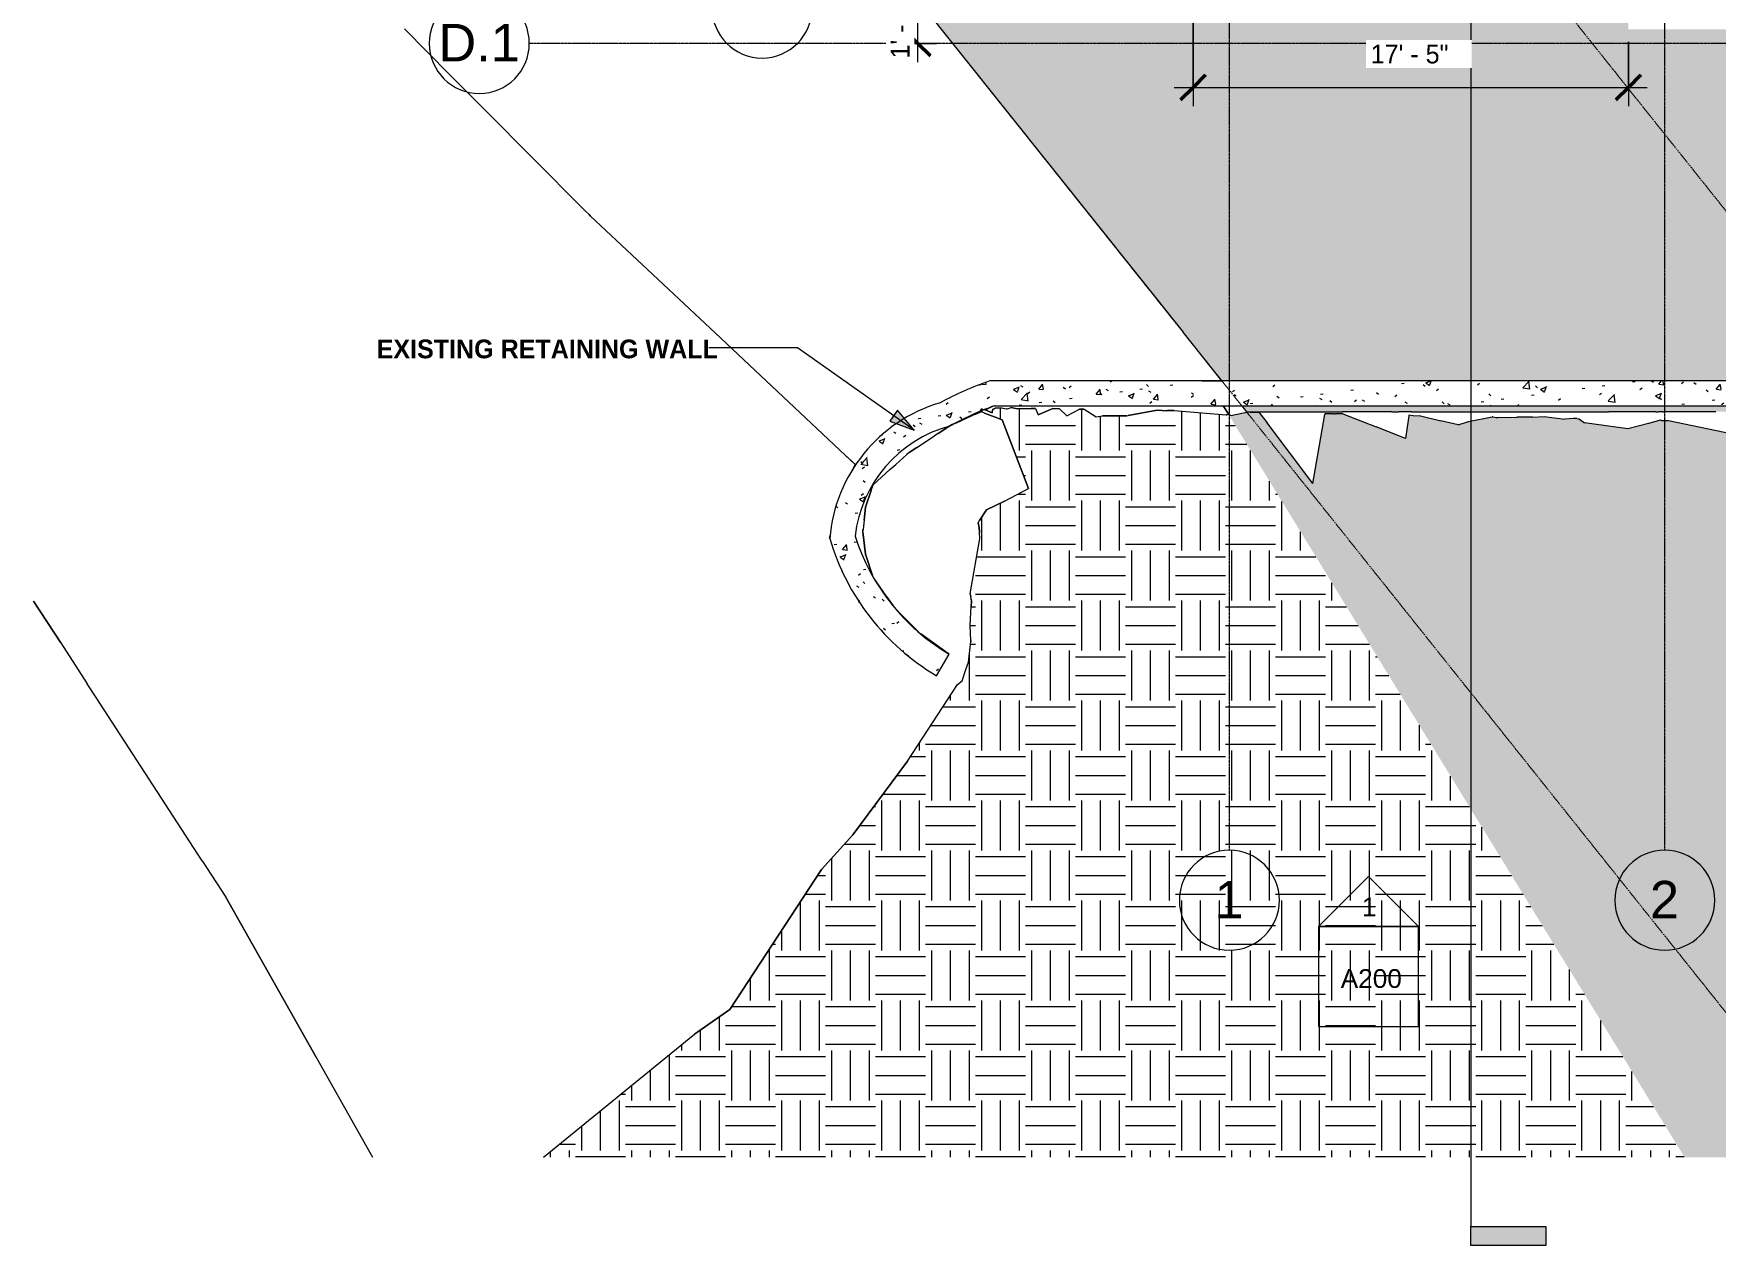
# Model space of a CAD drawing. Header units: inches. Extents: x -4139 to -1227, y 10223 to 12021.
# Drawn here: x -4124 to -3317, y 10223 to 10805 of the extents above; entities that cross this region are included whole.
import ezdxf

# ---------------------------------------------------------------- set-up
doc = ezdxf.new("R2010")
doc.units = ezdxf.units.IN
doc.header["$MEASUREMENT"] = 0
doc.linetypes.add('Double Dash 3_8_', pattern=[1, 0.375, -0.125, 0.125, -0.125, 0.125, -0.125])
doc.linetypes.add('Grid Line 1_2_', pattern=[0.875, 0.5, -0.125, 0.125, -0.125])
for name, color, linetype, lineweight in [('A-ANNO-DIMS', 211, 'Continuous', 9), ('A-ANNO-DIMS-96', 211, 'Continuous', 9), ('A-WALL-PATT', 111, 'Continuous', 20), ('C-BLDG-PADS', 91, 'Continuous', 13), ('C-PROP-LINE', 91, 'Double Dash 3_8_', 9), ('C-TOPO', 7, 'Continuous', 9), ('G-ANNO-SYMB', 111, 'Continuous', 9), ('G-ANNO-TEXT', 231, 'Continuous', 9), ('S-FNDN', 32, 'Continuous', 13), ('S-GRID', 1, 'Continuous', 9), ('S-GRID-IDEN', 1, 'Continuous', 9)]:
    doc.layers.add(name, color=color, linetype=linetype, lineweight=lineweight)
doc.styles.add('Arial', font='arial.ttf', dxfattribs={"height": 18})
doc.styles.add('Arial_1', font='arial.ttf', dxfattribs={"height": 9})
doc.styles.add('Century Gothic_1', font='ufonts.com_century-gothic.ttf', dxfattribs={"height": 9})
doc.styles.add('Century Gothic_B', font='GOTHICB.TTF', dxfattribs={"height": 9})
doc.dimstyles.new('OD__1_16__Tol__', dxfattribs={"dimscale": 12, "dimtxt": 9.397514, "dimasz": 1, "dimexe": 0.75, "dimexo": 0.5, "dimgap": 0.75, "dimtad": 1, "dimdec": 4, "dimrnd": 0.0625, "dimzin": 3, "dimdsep": 46, "dimlunit": 4, "dimtxsty": 'Century Gothic_1', "dimblk1": 'OBLIQUE', "dimblk2": 'OBLIQUE', "dimsah": 1, "dimcen": 0.09, "dimdle": 0.75, "dimazin": 0, "dimtfac": 1, "dimtdec": 4, "dimtix": 1, "dimtmove": 0, "dimatfit": 3, "dimfxl": 1, "dimtvp": 1, "dimtfill": 1, "dimfrac": 2, "dimtolj": 1, "dimtzin": 0, "dimarcsym": 2})
doc.dimstyles.new('OD__1__Tol__', dxfattribs={"dimscale": 12, "dimtxt": 9.397514, "dimasz": 1, "dimexe": 0.75, "dimexo": 0.5, "dimgap": 0.125, "dimtad": 1, "dimdec": 0, "dimzin": 3, "dimdsep": 46, "dimlunit": 4, "dimtxsty": 'Century Gothic_1', "dimblk1": 'OBLIQUE', "dimblk2": 'OBLIQUE', "dimsah": 1, "dimcen": 0.09, "dimdle": 0.75, "dimazin": 0, "dimtfac": 1, "dimtdec": 4, "dimtix": 1, "dimtmove": 0, "dimatfit": 3, "dimfxl": 1, "dimtvp": 1, "dimtfill": 1, "dimfrac": 2, "dimtolj": 1, "dimtzin": 0, "dimarcsym": 2})
pattern_1 = [(50, (0, 0), (27.5427, -2.40992), [2.88, -31.68]), (355, (0, 0), (-5.327844, 28.884266), [2.304, -25.344]), (100.451, (2.295, -0.2), (22.215316, 26.47393), [2.448, -26.924]), (46.184, (0, 7.68), (40.98187, -6.35642), [4.32, -47.52]), (96.636, (3.415, 7.15), (35.89075, 37.40619), [3.671, -40.386]), (351.184, (0, 7.68), (35.89097, 37.40622), [3.456, -38.016]), (21, (3.84, 5.76), (22.921036, -15.46073), [2.88, -31.68]), (326, (3.84, 5.76), (9.34353, 27.84574), [2.304, -25.344]), (71.451, (5.75, 4.472), (32.26477, 12.38442), [2.448, -26.924]), (37.5, (0, 0), (0.466855, 12.782707), [1.267, -23.77, 1.267, -24.461, -25.44]), (37.5, (0, 0), (0.466855, 12.782707), [-50.765, 1.267, -24.173]), (7.5, (0, 0), (10.10159, 15.14509), [1.267, -13.402, 1.267, -23.194, -9.696]), (7.5, (0, 0), (10.10159, 15.14509), [-39.13, 1.267, -8.429]), (327.5, (-8.563, 0), (20.499161, -0.86578), [1.267, -8.333, 1.267, -28.685, -39.744]), (327.5, (-8.563, 0), (20.499161, -0.86578), [-39.552, 1.267, -38.477]), (317.5, (-12.403, 0), (22.39478, 3.844288), [1.267, -11.213, 1.267, -18.624, -28.224]), (317.5, (-12.403, 0), (22.39478, 3.844288), [-32.371, 1.267, -26.957])]
pattern_2 = [(0, (0, 0), (24, 24), [24, -24]), (0, (0, 9), (24, 24), [24, -24]), (0, (0, 18), (24, 24), [24, -24]), (90, (3, 21), (-24, 24), [24, -24]), (90, (12, 21), (-24, 24), [24, -24]), (90, (21, 21), (-24, 24), [24, -24])]

# ---------------------------------------------------------------- blocks, each defined once
blk = doc.blocks.new('Family - ___-1416994-FLOOR PLAN - 1ST FLOOR PLAN')
at = {"layer": 'C-PROP-LINE', "color": 8}
blk.add_line((-4124.15, 11353.16), (-3256.41, 10265.73), dxfattribs=at)
blk = doc.blocks.new('Family - ___-1442676-FLOOR PLAN - 1ST FLOOR PLAN')
at = {"layer": 'C-PROP-LINE', "color": 8}
blk.add_line((-4124.15, 11737.95), (-2969.59, 10291.07), dxfattribs=at)
blk = doc.blocks.new('Grid - Grid Head - Circle-50561-FLOOR PLAN - 1ST FLOOR PLAN')
at = {"layer": 'S-GRID-IDEN'}
for start, end in [(360, 180), (180, 360)]:
    blk.add_arc((0, 0), 0.25, start, end, dxfattribs=at)
blk = doc.blocks.new('Elevation - Detail Number-151647-FLOOR PLAN - 1ST FLOOR PLAN')
at = {"layer": 'G-ANNO-SYMB'}
for p, q in [((0.25, 0.25), (-0.25, 0.25)), ((-0.25, 0.25), (-0.25, -0.25)), ((0.25, -0.25), (0.25, 0.25)), ((-0.25, -0.25), (0.25, -0.25))]:
    blk.add_line(p, q, dxfattribs=at)
blk = doc.blocks.new('Elevation - Detail Number-151370-FLOOR PLAN - 1ST FLOOR PLAN')
at = {"layer": 'G-ANNO-SYMB'}
for p, q in [((0, 0.25), (-0.25, 0)), ((0.25, 0), (0, 0.25)), ((-0.25, 0), (0.25, 0))]:
    blk.add_line(p, q, dxfattribs=at)
blk = doc.blocks.new('Section - 3_32_ x 3_8_-54337-FLOOR PLAN - 1ST FLOOR PLAN')
at = {"layer": 'G-ANNO-SYMB'}
blk.add_hatch(color=256, dxfattribs=at).paths.add_polyline_path([(0, 0.375), (0, 0), (-0.09375, 0), (-0.09375, 0.375)], flags=0)
for p, q in [((0, 0.375), (-0.09375, 0.375)), ((-0.09375, 0.375), (-0.09375, 0)), ((0, 0), (0, 0.375)), ((-0.09375, 0), (0, 0))]:
    blk.add_line(p, q, dxfattribs=at)
blk = doc.blocks.new('DIMBLOCK17-FLOOR PLAN - 1ST FLOOR PLAN')
at = {"layer": 'A-ANNO-DIMS-96'}
for p, q in [((-3567.64, 11055.89), (-3567.64, 10770.27)), ((-3567.64, 10779.27), (-3567.64, 11055.89)), ((-3358.64, 10801.15), (-3358.64, 10770.27)), ((-3358.64, 10779.27), (-3358.64, 10801.15)), ((-3576.64, 10779.27), (-3349.64, 10779.27))]:
    blk.add_line(p, q, dxfattribs=at)
at = {"layer": 'A-ANNO-DIMS-96', "lineweight": 50}
for p, q in [((-3567.64, 10779.27), (-3561.64, 10785.27)), ((-3358.64, 10779.27), (-3352.64, 10785.27)), ((-3567.64, 10779.27), (-3573.64, 10773.27)), ((-3358.64, 10779.27), (-3364.64, 10773.27))]:
    blk.add_line(p, q, dxfattribs=at)
at = {"layer": 'A-ANNO-DIMS-96', "color": 0, "insert": (-3482.38, 10799.8), "char_height": 9, "width": 46.1821, "attachment_point": 1, "line_spacing_factor": 0.984502, "style": 'Century Gothic_1', "bg_fill": 3, "box_fill_scale": 1.25, "bg_fill_color": 256, "bg_fill_true_color": 13158600, "bg_fill_transparency": 0}
blk.add_mtext('17\' - 5"', dxfattribs=at)
blk = doc.blocks.new('_Oblique')
at = {"color": 0, "linetype": 'ByBlock', "lineweight": -2}
blk.add_line((-0.5, -0.5), (0.5, 0.5), dxfattribs=at)
blk = doc.blocks.new('DIMBLOCK29-FLOOR PLAN - 1ST FLOOR PLAN')
at = {"layer": 'A-ANNO-DIMS-96', "lineweight": 50}
for p, q in [((-3699.7, 10817.4), (-3705.7, 10823.4)), ((-3699.7, 10817.4), (-3693.7, 10811.4)), ((-3699.7, 10800.4), (-3705.7, 10806.4)), ((-3699.7, 10800.4), (-3693.7, 10794.4))]:
    blk.add_line(p, q, dxfattribs=at)
at = {"layer": 'A-ANNO-DIMS-96'}
for p, q in [((-3702.18, 10817.4), (-3690.7, 10817.4)), ((-3699.7, 10817.4), (-3702.18, 10817.4)), ((-3699.7, 10791.4), (-3699.7, 10817.4)), ((-3702.18, 10800.4), (-3690.7, 10800.4)), ((-3699.7, 10800.4), (-3702.18, 10800.4))]:
    blk.add_line(p, q, dxfattribs=at)
at = {"layer": 'A-ANNO-DIMS-96', "color": 0, "insert": (-3712.73, 10793.16), "char_height": 9, "width": 37.7691, "attachment_point": 1, "rotation": 90, "line_spacing_factor": 0.984502, "style": 'Century Gothic_1', "bg_fill": 3, "box_fill_scale": 1.25, "bg_fill_color": 256, "bg_fill_true_color": 13158600, "bg_fill_transparency": 0}
blk.add_mtext('1\' - 5"', dxfattribs=at)

msp = doc.modelspace()

# ---------------------------------------------------------------- hatches: boundary and pattern name
at = {"layer": 'A-WALL-PATT', "lineweight": 9}
h = msp.add_hatch(dxfattribs=at)
h.set_pattern_fill('FP_2', color=8, style=0, pattern_type=2)
h.set_pattern_definition(pattern_1)
h.paths.add_polyline_path([(-3684.47264, 10616.73397), (-3677.51933, 10620.3214), (-3670.39168, 10623.54858), (-3663.10836, 10626.40723), (-3665.18464, 10638.40503), (-3673.3136, 10635.32903), (-3681.27456, 10631.82649), (-3689.03986, 10627.90924), (-3684.86303, 10617.68921)], flags=0)
h = msp.add_hatch(dxfattribs=at)
h.set_pattern_fill('FP_2', color=8, style=0, pattern_type=2)
h.set_pattern_definition(pattern_1)
h.paths.add_polyline_path([(-3297.44748, 10626.39955), (-3295.84592, 10638.39952), (-3665.17874, 10638.40503), (-3663.10834, 10626.40709), (-3329.8212, 10626.40022)], flags=0)
h = msp.add_hatch(dxfattribs=at)
h.set_pattern_fill('FP_2', color=8, style=0, pattern_type=2)
h.set_pattern_definition(pattern_1)
h.paths.add_polyline_path([(-3742.02123, 10562.69861), (-3729.84208, 10563.92377), (-3729.00567, 10569.13225), (-3727.73165, 10574.2513), (-3726.02914, 10579.24423), (-3723.91036, 10584.07524), (-3721.39049, 10588.70969), (-3718.4876, 10593.11435), (-3715.2225, 10597.25766), (-3711.61859, 10601.1099), (-3707.70173, 10604.64346), (-3703.49998, 10607.833), (-3699.04347, 10610.65566), (-3694.36415, 10613.0912), (-3689.49557, 10615.12215), (-3684.47264, 10616.73397), (-3689.03986, 10627.90924), (-3694.6749, 10625.99391), (-3700.13856, 10623.63371), (-3705.3958, 10620.8438), (-3710.41287, 10617.64206), (-3715.15759, 10614.04905), (-3719.59952, 10610.08782), (-3723.71016, 10605.78377), (-3727.46313, 10601.16454), (-3730.83435, 10596.25974), (-3733.8022, 10591.10087), (-3736.34762, 10585.721), (-3738.4543, 10580.15467), (-3740.1087, 10574.43759), (-3741.30023, 10568.60643), (-3741.99534, 10562.9107)], flags=0)
h = msp.add_hatch(dxfattribs=at)
h.set_pattern_fill('FP_2', color=8, style=0, pattern_type=2)
h.set_pattern_definition(pattern_1)
h.paths.add_polyline_path([(-3690.77288, 10496.87309), (-3684.64699, 10507.19169), (-3690.32554, 10510.82102), (-3695.75283, 10514.81633), (-3700.90532, 10519.16027), (-3705.76064, 10523.834), (-3710.29775, 10528.81723), (-3714.49694, 10534.08835), (-3718.34, 10539.62449), (-3721.81025, 10545.40163), (-3724.89264, 10551.39469), (-3727.57379, 10557.57768), (-3729.84208, 10563.92377), (-3742.02123, 10562.69861), (-3739.78892, 10555.94278), (-3737.14065, 10549.33891), (-3734.08665, 10542.91259), (-3730.63878, 10536.68872), (-3726.81038, 10530.69141), (-3722.61628, 10524.94388), (-3718.07274, 10519.46842), (-3713.19736, 10514.28623), (-3708.00902, 10509.41739), (-3702.52783, 10504.88076), (-3696.77502, 10500.69392), (-3690.77313, 10496.87325)], flags=0)
at = {"layer": 'C-BLDG-PADS'}
h = msp.add_hatch(color=253, dxfattribs=at)
h.paths.add_polyline_path([(-3208.82825, 10614.75279), (-3208.82825, 10639.02039), (-3034.20325, 10639.02039), (-3034.20325, 10647.20789), (-3068.82825, 10647.20789), (-3068.82825, 10648.95789), (-3034.20325, 10648.95789), (-3034.20325, 10794.79259), (-3034.27708, 10794.84192), (-3034.9655, 10795.44564), (-3035.56923, 10796.13406), (-3036.07793, 10796.89539), (-3036.48793, 10797.7314), (-3036.77723, 10798.58366), (-3036.95587, 10799.48171), (-3037.01575, 10800.39539), (-3036.95644, 10801.30473), (-3036.7795, 10802.19865), (-3036.48793, 10803.06202), (-3036.08668, 10803.88019), (-3035.56923, 10804.6546), (-3034.98407, 10805.3265), (-3034.30139, 10805.93013), (-3034.20325, 10805.99637), (-3034.20325, 10807.14539), (-3358.64075, 10807.14539), (-3358.64075, 11061.88562), (-3567.64075, 11061.88562), (-3567.64075, 11186.82801), (-3567.20325, 11186.82801), (-3567.20325, 11330.82801), (-3567.64075, 11330.82801), (-3567.64075, 11376.33289), (-3567.20325, 11376.33289), (-3567.20325, 11412.58289), (-3602.64075, 11412.58289), (-3602.64075, 11414.33289), (-3567.20325, 11414.33289), (-3567.20325, 11416.33289), (-3567.64075, 11416.33289), (-3567.64075, 11441.99789), (-4046.67793, 11256.00512), (-3553.7948, 10638.40483), (-3295.84592, 10638.39952), (-3212.32181, 10615.70215)], flags=0)
h.paths.add_polyline_path([(-3539.05294, 10623.59767), (-3287.13683, 10623.59767), (-3297.44748, 10626.39955), (-3544.21534, 10626.39955), (-3541.97927, 10623.59767), (-3539.05298, 10623.59767)], flags=0)
h.paths.add_polyline_path([(-3431.50108, 10847.02188), (-3457.50108, 10847.02188), (-3457.50108, 10919.02188), (-3397.50108, 10919.02188), (-3397.50108, 10847.02188), (-3427.50108, 10847.02188)], flags=0)
h.paths.add_polyline_path([(-3431.50108, 10937.02188), (-3457.50108, 10937.02188), (-3457.50108, 11009.02188), (-3397.50108, 11009.02188), (-3397.50108, 10937.02188), (-3427.50108, 10937.02188)], flags=0)
at = {"layer": 'C-TOPO'}
h = msp.add_hatch(dxfattribs=at)
h.set_pattern_fill('FP_21', color=9, style=0, pattern_type=2)
h.set_pattern_definition(pattern_2)
h.paths.add_polyline_path([(-3879.35642, 10265.72963), (-3331.68547, 10265.72963), (-3503.2793, 10545.22192), (-3550.64758, 10622.37524), (-3551.49488, 10622.14746), (-3551.69531, 10622.17749), (-3551.75574, 10622.14746), (-3576.71997, 10624.18052), (-3579.94116, 10624.14111), (-3580.18396, 10624.11035), (-3584.86816, 10624.30957), (-3599.42505, 10621.67212), (-3599.73782, 10621.67041), (-3611.14746, 10621.6311), (-3614.11377, 10621.16748), (-3620.21411, 10624.92847), (-3620.28186, 10624.89551), (-3622.06824, 10624.89917), (-3628.26709, 10621.57213), (-3631.6626, 10624.91895), (-3634.91602, 10625.11816), (-3641.96118, 10622.18481), (-3643.22534, 10625.13574), (-3649.54578, 10625.14819), (-3652.11694, 10624.99585), (-3654.90198, 10625.67261), (-3656.76074, 10625.00537), (-3656.82495, 10625.08301), (-3656.99651, 10625.0061), (-3657.16406, 10625.04565), (-3657.22961, 10625.0061), (-3659.60266, 10625.46973), (-3662.57886, 10625.33716), (-3662.97693, 10624.94971), (-3663.79834, 10624.90063), (-3664.04077, 10623.13916), (-3667.45166, 10624.4436), (-3669.09302, 10623.70093), (-3668.4873, 10623.20947), (-3659.2196, 10619.66602), (-3646.65015, 10586.78906), (-3658.18726, 10580.69751), (-3666.77747, 10576.48169), (-3670.05725, 10571.46167), (-3670.69702, 10570.28394), (-3670.37292, 10568.07129), (-3670.11365, 10565.63525), (-3669.94849, 10562.78174), (-3674.5415, 10536.11572), (-3674.05627, 10533.82178), (-3673.99768, 10532.52319), (-3674.15442, 10529.93628), (-3674.62793, 10520.9209), (-3674.30713, 10513.77759), (-3674.37524, 10513.31689), (-3675.4303, 10503.36401), (-3678.4314, 10494.36328), (-3680.65173, 10492.63916), (-3704.69312, 10455.8833), (-3730.93542, 10420.53735), (-3745.96143, 10403.87695), (-3789.89941, 10336.70215), (-3806.97437, 10324.823), (-3813.7738, 10319.27187)], flags=0)
h = msp.add_hatch(dxfattribs=at)
h.set_pattern_fill('FP_21', color=9, style=0, pattern_type=2)
h.set_pattern_definition(pattern_2)
h.paths.add_polyline_path([(-3669.09302, 10623.70093), (-3667.45166, 10624.4436), (-3667.78569, 10624.57136), (-3669.38962, 10623.94186), (-3669.28598, 10623.85767)], flags=0)
h = msp.add_hatch(dxfattribs=at)
h.set_pattern_fill('FP_21', color=9, style=0, pattern_type=2)
h.set_pattern_definition(pattern_2)
h.paths.add_polyline_path([(-3201.20325, 10390.58276), (-3201.20325, 10390.58289), (-3201.20325, 10540.79443), (-3208.82825, 10551.17664), (-3208.82825, 10563.9511), (-3227.6239, 10576.7688), (-3235.05981, 10602.64014), (-3236.25916, 10603.82446), (-3236.54626, 10603.89258), (-3237.04541, 10604.31299), (-3240.33252, 10605.05054), (-3253.48535, 10607.93188), (-3256.77283, 10608.67017), (-3269.92566, 10611.55078), (-3271.56921, 10611.91992), (-3284.92969, 10614.84791), (-3286.3656, 10615.17041), (-3287.0365, 10615.25098), (-3287.75281, 10615.43115), (-3302.10132, 10618.57397), (-3302.80591, 10618.78931), (-3304.94019, 10618.59595), (-3308.68103, 10613.04785), (-3339.37097, 10619.31812), (-3342.5929, 10619.3855), (-3342.70422, 10619.40601), (-3343.10046, 10619.57739), (-3343.2821, 10619.54224), (-3348.94189, 10617.88623), (-3358.96252, 10615.46777), (-3379.73071, 10618.28467), (-3382.39673, 10620.1311), (-3382.59119, 10620.17065), (-3383.39539, 10620.36621), (-3383.60596, 10620.38452), (-3385.17517, 10620.37354), (-3389.19946, 10619.95459), (-3399.10547, 10621.29785), (-3404.75171, 10620.97559), (-3421.29749, 10620.90454), (-3422.14856, 10620.87891), (-3423.68994, 10621.15503), (-3435.40869, 10618.88232), (-3440.3269, 10617.24316), (-3459.12231, 10621.77686), (-3461.90076, 10621.62671), (-3463.9845, 10621.94312), (-3465.70056, 10610.75464), (-3495.68518, 10622.60889), (-3499.39526, 10622.56567), (-3500.24084, 10622.53198), (-3500.33826, 10622.77222), (-3504.27905, 10622.73267), (-3504.30176, 10622.33057), (-3510.13367, 10589.21924), (-3535.9801, 10623.39697), (-3539.66821, 10623.35303), (-3540.2395, 10623.31714), (-3541.70764, 10623.38599), (-3544.15283, 10622.92529), (-3549.54309, 10621.85083), (-3550.64758, 10622.37524), (-3492.66248, 10527.92944), (-3433.23779, 10431.13843), (-3331.68547, 10265.72963), (-3187.58402, 10265.72963)], flags=0)
h.paths.add_polyline_path([(-2768.56849, 10265.72963), (-1448.52555, 10265.72963), (-1448.52555, 10380.08318), (-1938.57825, 10381.41136), (-1938.57825, 10386.77039), (-1942.39075, 10390.58276), (-1946.20325, 10390.58276), (-1946.20325, 10386.77039), (-2038.06566, 10386.77039), (-2108.83081, 10390.58276), (-2754.6167, 10390.58276), (-2755.27613, 10386.77039), (-2775.06001, 10386.77039), (-2774.82532, 10390.58276), (-3004.60785, 10390.58276), (-3004.56053, 10386.77039), (-3078.99192, 10386.77039), (-3079.59851, 10390.58276), (-3201.20325, 10390.58276), (-3187.58402, 10265.72963), (-2774.82532, 10265.72963)], flags=0)
at = {"layer": 'G-ANNO-TEXT'}
msp.add_hatch(color=256, dxfattribs=at).paths.add_polyline_path([(-3701.55554, 10614.74923), (-3709.4991, 10624.30112), (-3713.21081, 10619.04963)], flags=0)

# ---------------------------------------------------------------- linework, layer by layer
at = {"layer": 'C-BLDG-PADS', "color": 8, "lineweight": 9}
msp.add_line((-4046.67793, 11256.00512), (-3572.41969, 10661.74073), dxfattribs=at)
at = {"layer": 'C-TOPO', "color": 8}
for p, q in [((-3946.13855, 10807.3374), (-3924.33984, 10785.40503)), ((-3946.13855, 10807.3374), (-3924.33984, 10785.40503)), ((-3924.33984, 10785.40503), (-3906.11719, 10767.07031)), ((-3924.33984, 10785.40503), (-3906.11719, 10767.07031)), ((-3906.11719, 10767.07031), (-3885.60938, 10746.43652)), ((-3885.60938, 10746.43652), (-3906.11719, 10767.07031)), ((-3885.60938, 10746.43652), (-3859.27588, 10719.94189)), ((-3885.60938, 10746.43652), (-3859.27588, 10719.94189)), ((-3859.27588, 10719.94189), (-3857.56494, 10718.2207)), ((-3859.27588, 10719.94189), (-3857.56494, 10718.2207)), ((-3857.56494, 10718.2207), (-3856.93762, 10717.58936)), ((-3856.93762, 10717.58936), (-3857.56494, 10718.2207)), ((-3856.93762, 10717.58936), (-3796.87354, 10661.24194)), ((-3796.87354, 10661.24194), (-3856.93762, 10717.58936)), ((-3796.87354, 10661.24194), (-3769.80505, 10635.84814)), ((-3796.87354, 10661.24194), (-3769.80505, 10635.84814)), ((-3553.84607, 10638.46875), (-3572.41198, 10661.73537)), ((-3769.80505, 10635.84814), (-3734.54333, 10602.76831)), ((-3769.80505, 10635.84814), (-3734.54333, 10602.76831)), ((-3554.05115, 10638.40503), (-3563.31981, 10638.40503)), ((-3563.31981, 10638.40503), (-3554.05115, 10638.40503)), ((-3554.05115, 10638.40503), (-3553.79626, 10638.40503)), ((-3554.05115, 10638.40503), (-3553.7948, 10638.40503)), ((-3553.7948, 10638.40503), (-3553.84607, 10638.46875)), ((-3688.51282, 10628.19141), (-3688.63579, 10628.11308)), ((-3688.63579, 10628.11308), (-3688.51282, 10628.19141)), ((-3688.51282, 10628.19141), (-3688.26823, 10628.29849)), ((-3688.51282, 10628.19141), (-3688.26823, 10628.29849)), ((-3672.04102, 10622.36792), (-3669.09302, 10623.70093)), ((-3669.09302, 10623.70093), (-3672.04102, 10622.36792)), ((-3669.3175, 10624.8728), (-3669.64124, 10624.14624)), ((-3669.64124, 10624.14624), (-3669.09302, 10623.70093)), ((-3668.6748, 10624.91089), (-3669.3175, 10624.8728)), ((-3669.09302, 10623.70093), (-3668.4873, 10623.20947)), ((-3668.6748, 10624.91089), (-3667.84424, 10624.59375)), ((-3667.65674, 10622.89233), (-3668.4873, 10623.20947)), ((-3667.45166, 10624.4436), (-3667.84424, 10624.59375)), ((-3667.45166, 10624.4436), (-3666.05493, 10625.07495)), ((-3666.05493, 10625.07495), (-3667.45166, 10624.4436)), ((-3664.04077, 10623.13916), (-3667.45166, 10624.4436)), ((-3665.23865, 10625.44409), (-3666.05493, 10625.07495)), ((-3665.23865, 10625.44409), (-3666.05493, 10625.07495)), ((-3663.82727, 10626.08203), (-3665.23865, 10625.44409)), ((-3663.82727, 10626.08203), (-3665.23865, 10625.44409)), ((-3663.98877, 10623.51855), (-3664.04077, 10623.13916)), ((-3663.79834, 10624.90063), (-3663.98877, 10623.51855)), ((-3663.1084, 10626.40723), (-3663.82727, 10626.08203)), ((-3663.1084, 10626.40723), (-3663.82727, 10626.08203)), ((-3663.15564, 10624.93872), (-3663.79834, 10624.90063)), ((-3662.97693, 10624.94971), (-3663.15564, 10624.93872)), ((-3662.57886, 10625.33716), (-3662.97693, 10624.94971)), ((-3659.60266, 10625.46973), (-3662.57886, 10625.33716)), ((-3659.60266, 10625.46973), (-3657.22961, 10625.0061)), ((-3657.16406, 10625.04565), (-3657.22961, 10625.0061)), ((-3657.16406, 10625.04565), (-3656.99341, 10625.00537)), ((-3656.82495, 10625.08301), (-3656.99341, 10625.00537)), ((-3656.82495, 10625.08301), (-3656.76013, 10625.00464)), ((-3656.76013, 10625.00464), (-3654.90198, 10625.67261)), ((-3652.11694, 10624.99585), (-3654.90198, 10625.67261)), ((-3649.54578, 10625.14819), (-3652.11694, 10624.99585)), ((-3649.54578, 10625.14819), (-3645.40576, 10625.14014)), ((-3644.66895, 10625.13867), (-3645.40576, 10625.14014)), ((-3643.22534, 10625.13574), (-3644.66895, 10625.13867)), ((-3643.22534, 10625.13574), (-3641.96118, 10622.18481)), ((-3634.91602, 10625.11816), (-3641.96118, 10622.18481)), ((-3631.6626, 10624.91895), (-3634.91602, 10625.11816)), ((-3631.6626, 10624.91895), (-3628.26599, 10621.57104)), ((-3628.26599, 10621.57104), (-3622.06824, 10624.89917)), ((-3620.28186, 10624.89551), (-3622.06824, 10624.89917)), ((-3620.21411, 10624.92847), (-3620.28186, 10624.89551)), ((-3620.21411, 10624.92847), (-3619.94019, 10624.76001)), ((-3619.94019, 10624.76001), (-3614.11377, 10621.16748)), ((-3584.86816, 10624.30957), (-3598.76147, 10621.79224)), ((-3580.18396, 10624.11035), (-3584.86816, 10624.30957)), ((-3580.18396, 10624.11035), (-3579.94116, 10624.14111)), ((-3576.64819, 10624.1814), (-3579.94116, 10624.14111)), ((-3576.64819, 10624.1814), (-3551.75574, 10622.14746)), ((-3553.12132, 10626.40482), (-3552.26404, 10625.0083)), ((-3552.26404, 10625.0083), (-3553.12132, 10626.40482)), ((-3552.26404, 10625.0083), (-3550.64758, 10622.37524)), ((-3550.64758, 10622.37524), (-3552.26404, 10625.0083)), ((-3544.21969, 10626.40464), (-3541.97937, 10623.59766)), ((-3544.15283, 10622.92529), (-3541.70764, 10623.38599)), ((-3541.97937, 10623.59766), (-3539.80994, 10623.59766)), ((-3540.2395, 10623.31714), (-3541.70764, 10623.38599)), ((-3540.2395, 10623.31714), (-3540.08606, 10623.32446)), ((-3540.08606, 10623.32446), (-3539.66821, 10623.35303)), ((-3539.80994, 10623.59766), (-3539.58911, 10623.59766)), ((-3539.66821, 10623.35303), (-3535.9801, 10623.39697)), ((-3539.58911, 10623.59766), (-3539.05298, 10623.59766)), ((-3539.05298, 10623.59766), (-3534.21606, 10623.59766)), ((-3535.9801, 10623.39697), (-3532.12463, 10618.29932)), ((-3534.21606, 10623.59766), (-3515.4895, 10623.59766)), ((-3515.4895, 10623.59766), (-3507.71997, 10623.59766)), ((-3507.71997, 10623.59766), (-3499.2594, 10623.59766)), ((-3499.2594, 10623.59766), (-3498.0271, 10623.59766)), ((-3498.0271, 10623.59766), (-3497.32544, 10623.59766)), ((-3497.32544, 10623.59766), (-3495.84229, 10623.59766)), ((-3486.52917, 10623.59766), (-3495.84229, 10623.59766)), ((-3472.29602, 10623.59766), (-3486.52917, 10623.59766)), ((-3472.29602, 10623.59766), (-3468.80127, 10623.59766)), ((-3462.68628, 10623.59766), (-3468.80127, 10623.59766)), ((-3462.68628, 10623.59766), (-3451.41174, 10623.59766)), ((-3451.41174, 10623.59766), (-3437.4624, 10623.59766)), ((-3437.4624, 10623.59766), (-3430.91931, 10623.59766)), ((-3430.91931, 10623.59766), (-3428.47632, 10623.59766)), ((-3428.47632, 10623.59766), (-3422.49023, 10623.59766)), ((-3422.49023, 10623.59766), (-3417.60535, 10623.59766)), ((-3417.60535, 10623.59766), (-3404.32434, 10623.59766)), ((-3404.32434, 10623.59766), (-3395.2793, 10623.59766)), ((-3395.2793, 10623.59766), (-3387.83826, 10623.59766)), ((-3387.83826, 10623.59766), (-3386.95313, 10623.59766)), ((-3386.95313, 10623.59766), (-3383.34814, 10623.59766)), ((-3383.34814, 10623.59766), (-3382.13782, 10623.59766)), ((-3382.13782, 10623.59766), (-3380.21338, 10623.59766)), ((-3380.21338, 10623.59766), (-3368.1427, 10623.59766)), ((-3345.49329, 10623.59766), (-3368.1427, 10623.59766)), ((-3345.49329, 10623.59766), (-3344.21777, 10623.59766)), ((-3344.0896, 10623.59766), (-3344.21777, 10623.59766)), ((-3342.11719, 10623.59766), (-3344.0896, 10623.59766)), ((-3342.11719, 10623.59766), (-3341.32983, 10623.59766)), ((-3316.64429, 10623.59766), (-3341.32983, 10623.59766)), ((-3689.94983, 10613.15405), (-3684.36583, 10616.78908)), ((-3684.36583, 10616.78908), (-3689.94983, 10613.15405)), ((-3684.26747, 10616.83983), (-3682.98889, 10617.41821)), ((-3682.98889, 10617.41821), (-3684.26747, 10616.83983)), ((-3681.29443, 10618.18433), (-3682.98889, 10617.41821)), ((-3681.29443, 10618.18433), (-3682.98889, 10617.41821)), ((-3679.29456, 10619.08887), (-3681.29443, 10618.18433)), ((-3679.29456, 10619.08887), (-3681.29443, 10618.18433)), ((-3676.22827, 10620.47461), (-3679.29456, 10619.08887)), ((-3676.22827, 10620.47461), (-3679.29456, 10619.08887)), ((-3675.89465, 10620.62549), (-3676.22827, 10620.47461)), ((-3675.89465, 10620.62549), (-3676.22827, 10620.47461)), ((-3672.04102, 10622.36792), (-3675.89465, 10620.62549)), ((-3672.04102, 10622.36792), (-3675.89465, 10620.62549)), ((-3667.65674, 10622.89233), (-3663.85327, 10621.43774)), ((-3663.85327, 10621.43774), (-3659.2196, 10619.66602)), ((-3659.2196, 10619.66602), (-3646.65015, 10586.78906)), ((-3614.11377, 10621.16748), (-3611.14746, 10621.6311)), ((-3599.66602, 10621.67065), (-3611.14746, 10621.6311)), ((-3599.42505, 10621.67212), (-3599.66602, 10621.67065)), ((-3599.42505, 10621.67212), (-3598.76147, 10621.79224)), ((-3551.69531, 10622.17749), (-3551.75574, 10622.14746)), ((-3551.48511, 10622.146), (-3551.69531, 10622.17749)), ((-3551.48511, 10622.146), (-3550.64758, 10622.37524)), ((-3549.54309, 10621.85083), (-3550.64758, 10622.37524)), ((-3549.54309, 10621.85083), (-3544.15283, 10622.92529)), ((-3510.13367, 10589.21924), (-3532.12463, 10618.29932)), ((-3510.13367, 10589.21924), (-3504.30176, 10622.33057)), ((-3504.27905, 10622.73267), (-3504.30176, 10622.33057)), ((-3504.27905, 10622.73267), (-3500.33826, 10622.77222)), ((-3500.33826, 10622.77222), (-3500.24084, 10622.53198)), ((-3500.24084, 10622.53198), (-3499.98853, 10622.53931)), ((-3499.98853, 10622.53931), (-3499.39526, 10622.56567)), ((-3495.68518, 10622.60889), (-3499.39526, 10622.56567)), ((-3495.68518, 10622.60889), (-3479.76855, 10616.31592)), ((-3465.70056, 10610.75464), (-3479.76855, 10616.31592)), ((-3464.02258, 10621.69482), (-3465.70056, 10610.75464)), ((-3463.9845, 10621.94312), (-3464.02258, 10621.69482)), ((-3461.90076, 10621.62671), (-3463.9845, 10621.94312)), ((-3461.90076, 10621.62671), (-3459.12231, 10621.77686)), ((-3459.12231, 10621.77686), (-3448.73804, 10619.27197)), ((-3440.3269, 10617.24316), (-3448.73804, 10619.27197)), ((-3440.3269, 10617.24316), (-3435.40869, 10618.88232)), ((-3435.40869, 10618.88232), (-3424.09314, 10621.07666)), ((-3423.68994, 10621.15503), (-3424.09314, 10621.07666)), ((-3423.68994, 10621.15503), (-3422.14856, 10620.87891)), ((-3422.14856, 10620.87891), (-3421.29749, 10620.90454)), ((-3421.29749, 10620.90454), (-3412.18982, 10620.94336)), ((-3404.75171, 10620.97559), (-3412.18982, 10620.94336)), ((-3404.75171, 10620.97559), (-3399.10547, 10621.29785)), ((-3399.10547, 10621.29785), (-3389.19946, 10619.95459)), ((-3385.17517, 10620.37354), (-3389.19946, 10619.95459)), ((-3383.60596, 10620.38452), (-3385.17517, 10620.37354)), ((-3383.39539, 10620.36621), (-3383.60596, 10620.38452)), ((-3383.39539, 10620.36621), (-3382.59119, 10620.17065)), ((-3382.59119, 10620.17065), (-3382.39673, 10620.1311)), ((-3382.39673, 10620.1311), (-3382.18176, 10619.98242)), ((-3382.18176, 10619.98242), (-3379.73071, 10618.28467)), ((-3375.11133, 10617.65845), (-3379.73071, 10618.28467)), ((-3358.96252, 10615.46777), (-3375.11133, 10617.65845)), ((-3348.94189, 10617.88623), (-3358.96252, 10615.46777)), ((-3343.2821, 10619.54224), (-3348.94189, 10617.88623)), ((-3343.10046, 10619.57739), (-3343.2821, 10619.54224)), ((-3343.10046, 10619.57739), (-3342.70422, 10619.40601)), ((-3342.70422, 10619.40601), (-3342.5929, 10619.3855)), ((-3342.5929, 10619.3855), (-3339.37097, 10619.31812)), ((-3339.37097, 10619.31812), (-3308.68103, 10613.04785)), ((-3700.25098, 10606.448), (-3691.77502, 10611.96606)), ((-3700.25098, 10606.448), (-3691.77502, 10611.96606)), ((-3689.94983, 10613.15405), (-3691.77502, 10611.96606)), ((-3689.94983, 10613.15405), (-3691.77502, 10611.96606)), ((-3734.54333, 10602.76831), (-3729.56871, 10598.10112)), ((-3734.54333, 10602.76831), (-3729.75513, 10598.27637)), ((-3710.31372, 10598.32837), (-3705.0304, 10603.05176)), ((-3705.0304, 10603.05176), (-3710.31372, 10598.32837)), ((-3703.85706, 10604.10059), (-3705.0304, 10603.05176)), ((-3703.85706, 10604.10059), (-3705.0304, 10603.05176)), ((-3703.85706, 10604.10059), (-3700.25098, 10606.448)), ((-3700.25098, 10606.448), (-3703.85706, 10604.10059)), ((-3730.7737, 10596.34799), (-3729.75513, 10598.27637)), ((-3729.75513, 10598.27637), (-3730.7737, 10596.34799)), ((-3729.56861, 10598.10127), (-3729.75513, 10598.27637)), ((-3713.14124, 10595.80005), (-3721.22351, 10588.57397)), ((-3713.14124, 10595.80005), (-3721.22351, 10588.57397)), ((-3713.14124, 10595.80005), (-3710.31372, 10598.32837)), ((-3713.14124, 10595.80005), (-3710.31372, 10598.32837)), ((-3724.88196, 10577.79272), (-3722.14636, 10585.85449)), ((-3722.14636, 10585.85449), (-3724.88196, 10577.79272)), ((-3722.14636, 10585.85449), (-3721.22351, 10588.57397)), ((-3722.14636, 10585.85449), (-3721.22351, 10588.57397)), ((-3658.18726, 10580.69751), (-3646.65015, 10586.78906)), ((-3724.88196, 10577.79272), (-3725.56494, 10571.55835)), ((-3725.56494, 10571.55835), (-3724.88196, 10577.79272)), ((-3666.77747, 10576.48169), (-3670.05725, 10571.46167)), ((-3662.48254, 10578.5896), (-3666.77747, 10576.48169)), ((-3658.18726, 10580.69751), (-3662.48254, 10578.5896)), ((-3726.12195, 10566.47534), (-3726.04541, 10567.1748)), ((-3726.04541, 10567.1748), (-3726.12195, 10566.47534)), ((-3725.56494, 10571.55835), (-3726.04541, 10567.1748)), ((-3725.56494, 10571.55835), (-3726.04541, 10567.1748)), ((-3670.69702, 10570.28394), (-3670.05725, 10571.46167)), ((-3670.69702, 10570.28394), (-3670.37292, 10568.07129)), ((-3670.37292, 10568.07129), (-3670.11365, 10565.63525)), ((-3742.08105, 10562.90039), (-3741.83736, 10564.20523)), ((-3741.83736, 10564.20523), (-3742.08105, 10562.90039)), ((-3742.01723, 10562.73139), (-3742.08105, 10562.90039)), ((-3742.01723, 10562.73139), (-3742.08105, 10562.90039)), ((-3726.05786, 10565.88867), (-3726.12195, 10566.47534)), ((-3726.05786, 10565.88867), (-3726.12195, 10566.47534)), ((-3724.88562, 10555.15796), (-3726.05786, 10565.88867)), ((-3726.05786, 10565.88867), (-3724.88562, 10555.15796)), ((-3674.5415, 10536.11572), (-3669.94849, 10562.78174)), ((-3669.94849, 10562.78174), (-3670.11365, 10565.63525)), ((-3724.88562, 10555.15796), (-3721.27891, 10544.51707)), ((-3721.27891, 10544.51707), (-3724.88562, 10555.15796)), ((-3736.03857, 10546.89844), (-3736.26153, 10547.48905)), ((-3736.03857, 10546.89844), (-3736.26153, 10547.48905)), ((-3736.03857, 10546.89844), (-3735.65896, 10546.22109)), ((-3735.65896, 10546.22109), (-3736.03857, 10546.89844)), ((-3714.57678, 10534.76147), (-3720.94989, 10543.96933)), ((-3714.57678, 10534.76147), (-3720.94989, 10543.96933)), ((-3711.55559, 10530.39616), (-3714.57678, 10534.76147)), ((-3714.57678, 10534.76147), (-3711.55559, 10530.39616)), ((-3674.5415, 10536.11572), (-3674.28552, 10534.90503)), ((-3674.05627, 10533.82178), (-3674.28552, 10534.90503)), ((-4124.14603, 10532.71853), (-4111.16785, 10512.73389)), ((-4111.16785, 10512.73389), (-4124.14603, 10532.71853)), ((-3727.99855, 10532.55273), (-3727.67578, 10531.97681)), ((-3727.67578, 10531.97681), (-3727.99855, 10532.55273)), ((-3727.42536, 10531.6548), (-3727.67578, 10531.97681)), ((-3727.67578, 10531.97681), (-3727.42536, 10531.6548)), ((-3710.98459, 10529.67941), (-3707.54077, 10526.17896)), ((-3707.54077, 10526.17896), (-3710.98459, 10529.67941)), ((-3707.54077, 10526.17896), (-3703.82703, 10522.40405)), ((-3707.54077, 10526.17896), (-3703.82703, 10522.40405)), ((-3674.62793, 10520.9209), (-3674.13464, 10530.31274)), ((-3673.99768, 10532.52319), (-3674.13464, 10530.31274)), ((-3674.05627, 10533.82178), (-3673.99768, 10532.52319)), ((-3717.18018, 10518.47021), (-3717.40123, 10518.75466)), ((-3717.18018, 10518.47021), (-3717.40123, 10518.75466)), ((-3717.18018, 10518.47021), (-3716.73721, 10518.04885)), ((-3717.18018, 10518.47021), (-3716.73721, 10518.04885)), ((-3703.82703, 10522.40405), (-3699.32224, 10517.82561)), ((-3699.32224, 10517.82561), (-3703.82703, 10522.40405)), ((-3674.30713, 10513.77759), (-3674.62793, 10520.9209)), ((-4111.16785, 10512.73389), (-4098.39185, 10493.06104)), ((-4111.16785, 10512.73389), (-4098.39185, 10493.06104)), ((-3685.23999, 10507.61646), (-3698.37351, 10517.02577)), ((-3698.37351, 10517.02577), (-3685.23999, 10507.61646)), ((-3675.4303, 10503.36401), (-3674.37524, 10513.31689)), ((-3674.30713, 10513.77759), (-3674.37524, 10513.31689)), ((-3705.34807, 10507.215), (-3704.78687, 10506.68115)), ((-3705.34807, 10507.215), (-3704.78687, 10506.68115)), ((-3704.78687, 10506.68115), (-3704.2443, 10506.30144)), ((-3704.2443, 10506.30144), (-3704.78687, 10506.68115)), ((-3685.23999, 10507.61646), (-3684.64709, 10507.19165)), ((-3684.64709, 10507.19165), (-3685.23999, 10507.61646)), ((-3676.61682, 10499.80518), (-3675.4303, 10503.36401)), ((-3680.65173, 10492.63916), (-3678.4314, 10494.36328)), ((-3678.4314, 10494.36328), (-3676.61682, 10499.80518)), ((-4094.11816, 10486.47949), (-4098.39185, 10493.06104)), ((-4094.11816, 10486.47949), (-4098.39185, 10493.06104)), ((-4043.18848, 10408.05469), (-4094.11816, 10486.47949)), ((-4043.18848, 10408.05469), (-4094.11816, 10486.47949)), ((-3704.69312, 10455.8833), (-3680.65173, 10492.63916)), ((-3704.69312, 10455.8833), (-3730.93542, 10420.53735)), ((-3730.93542, 10420.53735), (-3745.96143, 10403.87695)), ((-4043.18848, 10408.05469), (-4031.8418, 10390.58276)), ((-4043.18848, 10408.05469), (-4031.8418, 10390.58276)), ((-3745.96143, 10403.87695), (-3789.89941, 10336.70215)), ((-3988.39563, 10313.48657), (-4031.8418, 10390.58276)), ((-4031.8418, 10390.58276), (-3988.39563, 10313.48657)), ((-3789.89941, 10336.70215), (-3806.97437, 10324.823)), ((-3879.35642, 10265.72963), (-3806.97437, 10324.823)), ((-3988.39563, 10313.48657), (-3961.48295, 10265.72963)), ((-3988.39563, 10313.48657), (-3961.48295, 10265.72963))]:
    msp.add_line(p, q, dxfattribs=at)
at = {"layer": 'C-TOPO'}
for p, q in [((-3669.64124, 10624.14624), (-3669.3175, 10624.8728)), ((-3669.09302, 10623.70093), (-3669.64124, 10624.14624)), ((-3669.3175, 10624.8728), (-3668.6748, 10624.91089)), ((-3668.4873, 10623.20947), (-3669.09302, 10623.70093)), ((-3668.6748, 10624.91089), (-3667.84424, 10624.59375)), ((-3667.65674, 10622.89233), (-3668.4873, 10623.20947)), ((-3667.84424, 10624.59375), (-3667.45166, 10624.4436)), ((-3667.45166, 10624.4436), (-3664.04077, 10623.13916)), ((-3664.04077, 10623.13916), (-3663.98877, 10623.51855)), ((-3663.98877, 10623.51855), (-3663.79834, 10624.90063)), ((-3663.79834, 10624.90063), (-3663.15564, 10624.93872)), ((-3663.15564, 10624.93872), (-3662.97693, 10624.94971)), ((-3662.97693, 10624.94971), (-3662.57886, 10625.33716)), ((-3662.57886, 10625.33716), (-3659.60266, 10625.46973)), ((-3659.60266, 10625.46973), (-3657.22961, 10625.0061)), ((-3657.22961, 10625.0061), (-3657.16406, 10625.04565)), ((-3657.16406, 10625.04565), (-3656.99341, 10625.00537)), ((-3656.99341, 10625.00537), (-3656.82495, 10625.08301)), ((-3656.82495, 10625.08301), (-3656.76013, 10625.00464)), ((-3656.76013, 10625.00464), (-3654.90198, 10625.67261)), ((-3654.90198, 10625.67261), (-3652.11694, 10624.99585)), ((-3652.11694, 10624.99585), (-3649.54578, 10625.14819)), ((-3649.54578, 10625.14819), (-3645.40576, 10625.14014)), ((-3645.40576, 10625.14014), (-3644.66895, 10625.13867)), ((-3644.66895, 10625.13867), (-3643.22534, 10625.13574)), ((-3643.22534, 10625.13574), (-3641.96118, 10622.18481)), ((-3641.96118, 10622.18481), (-3634.91602, 10625.11816)), ((-3634.91602, 10625.11816), (-3631.6626, 10624.91895)), ((-3631.6626, 10624.91895), (-3628.26599, 10621.57104)), ((-3628.26599, 10621.57104), (-3622.06824, 10624.89917)), ((-3622.06824, 10624.89917), (-3620.28186, 10624.89551)), ((-3620.28186, 10624.89551), (-3620.21411, 10624.92847)), ((-3620.21411, 10624.92847), (-3619.94019, 10624.76001)), ((-3619.94019, 10624.76001), (-3614.11377, 10621.16748)), ((-3598.76147, 10621.79224), (-3584.86816, 10624.30957)), ((-3584.86816, 10624.30957), (-3580.18396, 10624.11035)), ((-3580.18396, 10624.11035), (-3579.94116, 10624.14111)), ((-3579.94116, 10624.14111), (-3576.64819, 10624.1814)), ((-3576.64819, 10624.1814), (-3551.75574, 10622.14746)), ((-3663.85327, 10621.43774), (-3667.65674, 10622.89233)), ((-3659.2196, 10619.66602), (-3663.85327, 10621.43774)), ((-3646.65015, 10586.78906), (-3659.2196, 10619.66602)), ((-3614.11377, 10621.16748), (-3611.14746, 10621.6311)), ((-3611.14746, 10621.6311), (-3599.66602, 10621.67065)), ((-3599.66602, 10621.67065), (-3599.42505, 10621.67212)), ((-3599.42505, 10621.67212), (-3598.76147, 10621.79224)), ((-3551.75574, 10622.14746), (-3551.69531, 10622.17749)), ((-3551.69531, 10622.17749), (-3551.48511, 10622.146)), ((-3551.48511, 10622.146), (-3550.64758, 10622.37524)), ((-3658.18726, 10580.69751), (-3646.65015, 10586.78906)), ((-3670.05725, 10571.46167), (-3666.77747, 10576.48169)), ((-3666.77747, 10576.48169), (-3662.48254, 10578.5896)), ((-3662.48254, 10578.5896), (-3658.18726, 10580.69751)), ((-3670.69702, 10570.28394), (-3670.05725, 10571.46167)), ((-3670.37292, 10568.07129), (-3670.69702, 10570.28394)), ((-3670.11365, 10565.63525), (-3670.37292, 10568.07129)), ((-3674.5415, 10536.11572), (-3669.94849, 10562.78174)), ((-3669.94849, 10562.78174), (-3670.11365, 10565.63525)), ((-3674.28552, 10534.90503), (-3674.5415, 10536.11572)), ((-3674.05627, 10533.82178), (-3674.28552, 10534.90503)), ((-3674.62793, 10520.9209), (-3674.13464, 10530.31274)), ((-3674.13464, 10530.31274), (-3673.99768, 10532.52319)), ((-3673.99768, 10532.52319), (-3674.05627, 10533.82178)), ((-3674.30713, 10513.77759), (-3674.62793, 10520.9209)), ((-3675.4303, 10503.36401), (-3674.37524, 10513.31689)), ((-3674.37524, 10513.31689), (-3674.30713, 10513.77759)), ((-3676.61682, 10499.80518), (-3675.4303, 10503.36401)), ((-3680.65173, 10492.63916), (-3678.4314, 10494.36328)), ((-3678.4314, 10494.36328), (-3676.61682, 10499.80518)), ((-3704.69312, 10455.8833), (-3680.65173, 10492.63916)), ((-3730.93542, 10420.53735), (-3704.69312, 10455.8833)), ((-3745.96143, 10403.87695), (-3730.93542, 10420.53735)), ((-3789.89941, 10336.70215), (-3745.96143, 10403.87695)), ((-3806.97437, 10324.823), (-3789.89941, 10336.70215)), ((-3879.35642, 10265.72963), (-3806.97437, 10324.823))]:
    msp.add_line(p, q, dxfattribs=at)
at = {"layer": 'G-ANNO-SYMB'}
msp.add_line((-3434.23256, 11893.32354), (-3434.23256, 10232.42566), dxfattribs=at)
at = {"layer": 'G-ANNO-TEXT'}
for p, q in [((-3757.45043, 10654.2553), (-3800.01908, 10654.2553)), ((-3701.55554, 10614.74923), (-3757.45043, 10654.2553)), ((-3709.4991, 10624.30112), (-3713.21081, 10619.04963)), ((-3701.55554, 10614.74923), (-3709.4991, 10624.30112)), ((-3713.21081, 10619.04963), (-3701.55554, 10614.74923))]:
    msp.add_line(p, q, dxfattribs=at)
at = {"layer": 'S-FNDN', "lineweight": 9}
for p, q in [((-3295.84592, 10638.39952), (-3665.1791, 10638.40713)), ((-3663.10834, 10626.40709), (-3297.44748, 10626.39955)), ((-3690.77288, 10496.87309), (-3684.64699, 10507.19169))]:
    msp.add_line(p, q, dxfattribs=at)
for centre, radius, start, end in [((-3610.88344, 10482.63232), 164.96609, 109.21611526, 118.27946963), ((-3667.96503, 10556.6586), 74.3021, 106.47739777, 175.33728661), ((-3610.88344, 10482.63232), 152.96609, 109.96310077, 118.75607894), ((-3667.96503, 10556.6586), 62.3021, 105.36461308, 173.30339492), ((-3632.41786, 10595.16771), 114.31159, 196.50148847, 239.30346873), ((-3632.41786, 10595.16771), 102.31159, 197.78104169, 239.30346873)]:
    msp.add_arc(centre, radius, start, end, dxfattribs=at)
at = {"layer": 'S-GRID', "linetype": 'Grid Line 1_2_'}
for p, q in [((-3341.20325, 10413.09146), (-3341.20325, 11916.7122)), ((-1362.80331, 10800.39539), (-3886.22241, 10800.39539))]:
    msp.add_line(p, q, dxfattribs=at)

# ---------------------------------------------------------------- block references
at = {"layer": 'C-PROP-LINE', "color": 8}
for name in ['Family - ___-1416994-FLOOR PLAN - 1ST FLOOR PLAN', 'Family - ___-1442676-FLOOR PLAN - 1ST FLOOR PLAN']:
    msp.add_blockref(name, (0, 0), dxfattribs=at)
at = {"layer": 'G-ANNO-SYMB', "xscale": 95.99999999999994, "yscale": 95.99999999999994, "zscale": 95.99999999999994}
for name, p in [('Elevation - Detail Number-151370-FLOOR PLAN - 1ST FLOOR PLAN', (-3483.48118, 10376.46327)), ('Elevation - Detail Number-151647-FLOOR PLAN - 1ST FLOOR PLAN', (-3483.48118, 10352.46327))]:
    msp.add_blockref(name, p, dxfattribs=at)
at = {"layer": 'G-ANNO-SYMB', "extrusion": (0, 0, -1), "xscale": 95.99999999999994, "yscale": 95.99999999999994, "zscale": 95.99999999999994, "rotation": 90.0000000000006}
msp.add_blockref('Section - 3_32_ x 3_8_-54337-FLOOR PLAN - 1ST FLOOR PLAN', (3434.23256, 10232.42566), dxfattribs=at)
at = {"layer": 'S-GRID-IDEN', "xscale": 95.99999999999994, "yscale": 95.99999999999994, "zscale": 95.99999999999994}
for p, rotation in [((-3774.49332, 10817.39539), 89.99999999999962), ((-3910.22241, 10800.39539), 89.9999999999996)]:
    msp.add_blockref('Grid - Grid Head - Circle-50561-FLOOR PLAN - 1ST FLOOR PLAN', p, dxfattribs=dict(at, rotation=rotation))
for p in [(-3550.20325, 10389.09146), (-3341.20325, 10389.09146)]:
    msp.add_blockref('Grid - Grid Head - Circle-50561-FLOOR PLAN - 1ST FLOOR PLAN', p, dxfattribs=at)

# ---------------------------------------------------------------- texts
at = {"layer": 'G-ANNO-SYMB', "char_height": 9, "attachment_point": 1, "style": 'Arial_1'}
for s, insert, width in [('1', (-3486.59153, 10390.42571), 8.484), ('A200', (-3496.75605, 10356.01622), 35.754)]:
    msp.add_mtext(s, dxfattribs=dict(at, insert=insert, width=width))
at = {"layer": 'G-ANNO-TEXT', "insert": (-3959.51514, 10658.25767), "char_height": 9, "width": 193.314, "attachment_point": 1, "style": 'Century Gothic_B'}
msp.add_mtext('EXISTING RETAINING WALL', dxfattribs=at)
at = {"layer": 'S-GRID-IDEN', "char_height": 18, "attachment_point": 1, "style": 'Arial'}
for s, insert, width in [('D.1', (-3929.87294, 10809.77621), 47.571), ('1', (-3557.33228, 10398.3794), 16.968), ('2', (-3348.33228, 10398.3794), 16.968)]:
    msp.add_mtext(s, dxfattribs=dict(at, insert=insert, width=width))

# ---------------------------------------------------------------- next in the draw order: dimensions: what is measured, and where the dimension line sits
at = {"layer": 'A-ANNO-DIMS'}
dim = msp.add_linear_dim(base=(-3358.64075, 10779.26841), p1=(-3567.64075, 11061.88562), p2=(-3358.64075, 10807.14539), dimstyle='OD__1_16__Tol__', override={"dimpost": '<>', "dimfxl": 329.505064}, dxfattribs=at)
dim.commit()
dim.dimension.update_dxf_attribs({"geometry": 'DIMBLOCK17-FLOOR PLAN - 1ST FLOOR PLAN', "text_midpoint": (-3463.14075, 10792.8816)})
dim = msp.add_linear_dim(base=(-3699.69822, 10817.39539), p1=(-3708.1835, 10800.39539), p2=(-3708.1835, 10817.39539), angle=90, dimstyle='OD__1__Tol__', override={"dimpost": '<>', "dimfxl": 17}, dxfattribs=at)
dim.commit()
dim.dimension.update_dxf_attribs({"geometry": 'DIMBLOCK29-FLOOR PLAN - 1ST FLOOR PLAN', "text_midpoint": (-3705.81141, 10808.89539)})

# ---------------------------------------------------------------- next in the draw order: linework, layer by layer
at = {"layer": 'S-GRID', "linetype": 'Grid Line 1_2_'}
msp.add_line((-3550.20325, 10413.09146), (-3550.20325, 11916.7122), dxfattribs=at)

doc.saveas('drawing.dxf')
